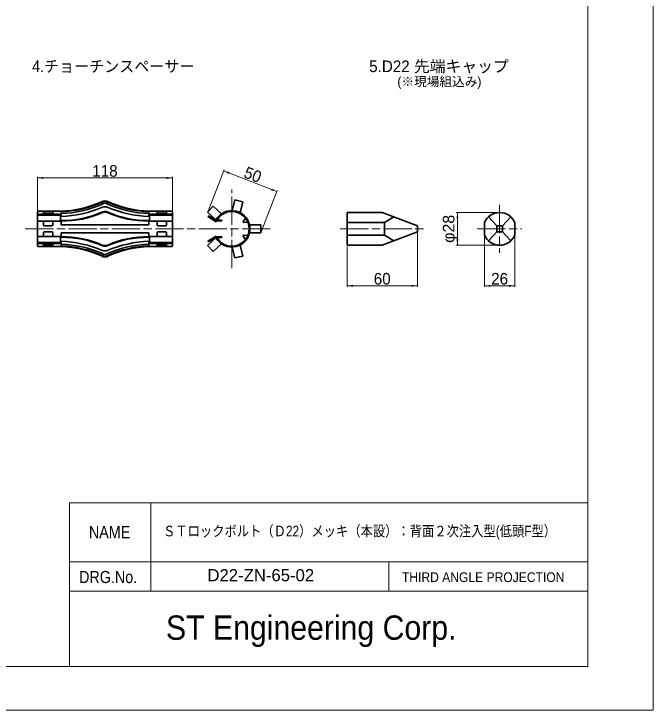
# Model space of a CAD drawing. Units: millimetres at full size, sheet at 1:2. Extents: x 1934 to 3616, y 931 to 2119.
# Drawn here: x 3071 to 3616, y 931 to 1525 of the extents above; entities that cross this region are included whole.
import ezdxf
from ezdxf.enums import TextEntityAlignment as Align

# ---------------------------------------------------------------- set-up
doc = ezdxf.new("R2010")
doc.units = ezdxf.units.MM
doc.header["$LTSCALE"] = 2
doc.linetypes.add('CHAIN', pattern=[18.5, 12, -1.5, 3.5, -1.5])
for name, color, linetype, lineweight in [('1外形線', 7, 'Continuous', 35), ('4中心線', 1, 'CHAIN', 15), ('6寸法線', 4, 'Continuous', 13), ('7 枠・タイトル', 7, 'Continuous', 13), ('Defpoints_2', 7, 'Continuous', 13)]:
    doc.layers.add(name, color=color, linetype=linetype, lineweight=lineweight)
doc.styles.add('ＭＳ Ｐゴシック', font='')
doc.styles.get('ＭＳ Ｐゴシック').set_extended_font_data('MS PGothic')

# ---------------------------------------------------------------- blocks, each defined once
blk = doc.blocks.new('filled_arrow')
at = {"color": 0, "linetype": 'Continuous', "lineweight": -2}
blk.add_solid([(7.5, 1.25), (0, 0), (7.5, -1.25)], dxfattribs=at)

msp = doc.modelspace()

# ---------------------------------------------------------------- linework, layer by layer
at = {"layer": '1外形線'}
for p, q in [((3259.4, 1366.445), (3257.059, 1357.079)), ((3259.4, 1366.445), (3266.191, 1364.747)), ((3145.878, 1364.181), (3145.779, 1364.123)), ((3146.778, 1362.981), (3146.382, 1362.75)), ((3150.774, 1362.75), (3150.378, 1362.981)), ((3151.377, 1364.123), (3151.278, 1364.181)), ((3240.872, 1360.856), (3236.152, 1355.687)), ((3240.872, 1360.856), (3248.001, 1354.347)), ((3266.191, 1364.747), (3263.85, 1355.381)), ((3091.078, 1356.081), (3091.078, 1327.081)), ((3111.078, 1356.581), (3091.578, 1356.581)), ((3096.078, 1356.581), (3096.078, 1354.081)), ((3104.078, 1355.081), (3096.078, 1355.081)), ((3104.078, 1356.581), (3104.078, 1354.081)), ((3111.078, 1356.081), (3111.078, 1353.281)), ((3111.078, 1356.081), (3111.078, 1352.089)), ((3111.162, 1354.583), (3111.078, 1354.579)), ((3186.078, 1356.581), (3205.578, 1356.581)), ((3186.078, 1356.081), (3186.078, 1352.089)), ((3193.078, 1356.581), (3193.078, 1354.081)), ((3193.078, 1355.081), (3201.078, 1355.081)), ((3201.078, 1356.581), (3201.078, 1354.081)), ((3206.078, 1356.081), (3206.078, 1327.081)), ((3236.152, 1355.687), (3243.281, 1349.178)), ((3355.124, 1355.531), (3355.124, 1327.631)), ((3355.124, 1355.531), (3385.124, 1355.531)), ((3385.124, 1355.531), (3415.124, 1344.081)), ((3109.727, 1354.081), (3091.878, 1354.081)), ((3109.646, 1353.281), (3091.878, 1353.281)), ((3110.54, 1353.281), (3110.54, 1348.081)), ((3111.078, 1353.281), (3111.078, 1352.089)), ((3111.078, 1348.781), (3111.078, 1348.081)), ((3186.078, 1348.781), (3186.078, 1348.081)), ((3186.616, 1353.281), (3186.616, 1348.081)), ((3186.878, 1354.081), (3205.278, 1354.081)), ((3186.878, 1353.281), (3205.278, 1353.281)), ((3236.848, 1352.77), (3236.464, 1352.184)), ((3243.313, 1347.693), (3236.464, 1352.184)), ((3243.031, 1348.715), (3236.848, 1352.77)), ((3244.004, 1349.032), (3247.849, 1349.024)), ((3268.356, 1350.817), (3266.578, 1347.874)), ((3387.124, 1347.081), (3395.124, 1351.714)), ((3475.698, 1351.714), (3482.786, 1344.081)), ((3487.786, 1344.081), (3494.873, 1351.714)), ((3111.078, 1348.081), (3091.078, 1348.081)), ((3096.078, 1347.281), (3096.078, 1344.881)), ((3103.278, 1348.081), (3096.878, 1348.081)), ((3103.278, 1344.081), (3096.878, 1344.081)), ((3104.078, 1347.281), (3104.078, 1344.881)), ((3111.078, 1348.081), (3111.078, 1345.081)), ((3111.078, 1345.081), (3186.078, 1345.081)), ((3186.078, 1348.081), (3206.078, 1348.081)), ((3186.078, 1348.081), (3186.078, 1345.081)), ((3193.078, 1347.281), (3193.078, 1344.881)), ((3193.878, 1348.081), (3200.278, 1348.081)), ((3193.878, 1344.081), (3200.278, 1344.081)), ((3201.078, 1347.281), (3201.078, 1344.881)), ((3244.003, 1348.332), (3247.848, 1348.324)), ((3267.077, 1347.019), (3270.409, 1347.38)), ((3271.892, 1345.081), (3281.546, 1345.081)), ((3281.546, 1345.081), (3281.546, 1338.081)), ((3355.124, 1347.081), (3387.124, 1347.081)), ((3387.124, 1347.081), (3387.124, 1336.081)), ((3415.124, 1344.081), (3415.124, 1339.081)), ((3472.336, 1346.768), (3472.336, 1336.395)), ((3487.786, 1344.081), (3482.786, 1344.081)), ((3482.786, 1344.081), (3482.786, 1339.081)), ((3487.786, 1344.081), (3487.786, 1339.081)), ((3498.236, 1346.768), (3498.236, 1336.395)), ((3096.078, 1335.881), (3096.078, 1338.281)), ((3103.278, 1339.081), (3096.878, 1339.081)), ((3104.078, 1335.881), (3104.078, 1338.281)), ((3111.078, 1338.081), (3186.078, 1338.081)), ((3111.078, 1338.081), (3111.078, 1334.381)), ((3186.078, 1338.081), (3186.078, 1334.381)), ((3193.078, 1335.881), (3193.078, 1338.281)), ((3193.878, 1339.081), (3200.278, 1339.081)), ((3201.078, 1335.881), (3201.078, 1338.281)), ((3271.892, 1338.081), (3281.546, 1338.081)), ((3415.124, 1339.081), (3385.124, 1327.631)), ((3482.786, 1339.081), (3475.698, 1331.448)), ((3487.786, 1339.081), (3482.786, 1339.081)), ((3487.786, 1339.081), (3494.873, 1331.448)), ((3111.078, 1335.081), (3091.078, 1335.081)), ((3103.278, 1335.081), (3096.878, 1335.081)), ((3110.54, 1329.881), (3110.54, 1335.081)), ((3111.078, 1331.073), (3111.078, 1327.081)), ((3186.078, 1335.081), (3206.078, 1335.081)), ((3186.078, 1331.073), (3186.078, 1327.081)), ((3186.616, 1329.881), (3186.616, 1335.081)), ((3193.878, 1335.081), (3200.278, 1335.081)), ((3236.152, 1327.475), (3243.281, 1333.984)), ((3243.313, 1335.469), (3236.464, 1330.978)), ((3236.848, 1330.392), (3236.464, 1330.978)), ((3243.031, 1334.447), (3236.848, 1330.392)), ((3244.003, 1334.83), (3247.848, 1334.838)), ((3244.004, 1334.13), (3247.849, 1334.138)), ((3268.356, 1332.345), (3266.578, 1335.288)), ((3267.077, 1336.143), (3270.409, 1335.782)), ((3355.124, 1336.081), (3387.124, 1336.081)), ((3387.124, 1336.081), (3395.124, 1331.448)), ((3111.078, 1326.581), (3091.578, 1326.581)), ((3109.695, 1329.881), (3091.878, 1329.881)), ((3109.825, 1329.081), (3091.878, 1329.081)), ((3096.078, 1329.081), (3096.078, 1326.581)), ((3104.078, 1328.081), (3096.078, 1328.081)), ((3104.078, 1329.081), (3104.078, 1326.581)), ((3186.078, 1326.581), (3205.578, 1326.581)), ((3186.878, 1329.881), (3205.278, 1329.881)), ((3186.878, 1329.081), (3205.278, 1329.081)), ((3193.078, 1329.081), (3193.078, 1326.581)), ((3193.078, 1328.081), (3201.078, 1328.081)), ((3201.078, 1329.081), (3201.078, 1326.581)), ((3240.872, 1322.306), (3236.152, 1327.475)), ((3240.872, 1322.306), (3248.001, 1328.815)), ((3259.4, 1316.717), (3257.059, 1326.083)), ((3266.191, 1318.415), (3263.85, 1327.781)), ((3355.124, 1327.631), (3385.124, 1327.631)), ((3146.778, 1320.181), (3146.382, 1320.412)), ((3150.774, 1320.412), (3150.378, 1320.181)), ((3259.4, 1316.717), (3266.191, 1318.415))]:
    msp.add_line(p, q, dxfattribs=at)
for centre, radius, start, end in [((3107.035, 1452.408), 95.912, 272.416, 293.6945), ((3107.035, 1452.408), 96.412, 272.416, 293.6945), ((3107.035, 1452.408), 97.912, 272.416, 293.6945), ((3148.578, 1360.581), 5, 53.1301, 126.8699), ((3148.578, 1360.581), 5, 53.1301, 126.8699), ((3148.578, 1360.581), 4.5, 53.1301, 126.8699), ((3148.578, 1360.581), 4.5, 53.1301, 126.8699), ((3148.578, 1351.581), 8.754, 76.79325, 103.20675), ((3148.578, 1360.581), 3, 53.1301, 126.8699), ((3148.578, 1360.581), 3, 53.1301, 126.8699), ((3190.121, 1452.408), 97.912, 246.3055, 267.584), ((3190.121, 1452.408), 96.412, 246.3055, 267.584), ((3190.121, 1452.408), 95.912, 246.3055, 267.584), ((3091.578, 1356.081), 0.5, 90, 180), ((3112.581, 1431.081), 82.813, 268.95342, 294.39429), ((3106.318, 1455.799), 103.82, 272.62782, 292.81684), ((3112.581, 1431.081), 82.313, 268.95342, 294.39429), ((3148.626, 1346.659), 9.676, 78.35898, 102.2162), ((3148.626, 1346.659), 9.176, 78.35898, 102.2162), ((3148.578, 1351.581), 4.754, 76.79325, 103.20675), ((3184.575, 1431.081), 82.813, 245.60571, 271.04658), ((3190.838, 1455.799), 103.82, 247.18316, 267.37218), ((3184.575, 1431.081), 82.313, 245.60571, 271.04658), ((3205.578, 1356.081), 0.5, 0, 90), ((3256.792, 1341.581), 15.5, 207.40198, 152.59802), ((3256.792, 1341.581), 14.8, 204.39036, 155.60964), ((3485.286, 1341.581), 13.95, 21.82628, 158.17372), ((3091.878, 1353.281), 0.8, 90, 180), ((3091.878, 1352.481), 0.8, 90, 180), ((3109.74, 1353.281), 0.8, 0, 90), ((3109.74, 1352.481), 0.8, 0, 90), ((3187.416, 1353.281), 0.8, 90, 180), ((3187.416, 1352.481), 0.8, 90, 180), ((3205.278, 1353.281), 0.8, 0, 90), ((3205.278, 1352.481), 0.8, 0, 90), ((3247.849, 1348.674), 0.35, 269.75713, 90), ((3096.878, 1347.281), 0.8, 90, 180), ((3096.878, 1344.881), 0.8, 180, 270), ((3103.278, 1347.281), 0.8, 0, 90), ((3103.278, 1344.881), 0.8, 270, 0), ((3193.878, 1347.281), 0.8, 90, 180), ((3193.878, 1344.881), 0.8, 180, 270), ((3200.278, 1347.281), 0.8, 0, 90), ((3200.278, 1344.881), 0.8, 270, 0), ((3266.953, 1347.52), 0.516, 136.6958, 283.91413), ((3096.878, 1338.281), 0.8, 90, 180), ((3103.278, 1338.281), 0.8, 0, 90), ((3193.878, 1338.281), 0.8, 90, 180), ((3200.278, 1338.281), 0.8, 0, 90), ((3091.878, 1330.681), 0.8, 180, 270), ((3096.878, 1335.881), 0.8, 180, 270), ((3103.278, 1335.881), 0.8, 270, 0), ((3109.74, 1330.681), 0.8, 270, 0), ((3112.581, 1252.081), 82.813, 65.60571, 91.04658), ((3112.581, 1252.081), 82.313, 65.60571, 91.04658), ((3106.318, 1227.363), 103.82, 67.18316, 87.37218), ((3184.575, 1252.081), 82.813, 88.95342, 114.39429), ((3190.838, 1227.363), 103.82, 92.62782, 112.81684), ((3184.575, 1252.081), 82.313, 88.95342, 114.39429), ((3187.416, 1330.681), 0.8, 180, 270), ((3193.878, 1335.881), 0.8, 180, 270), ((3200.278, 1335.881), 0.8, 270, 0), ((3205.278, 1330.681), 0.8, 270, 0), ((3247.849, 1334.488), 0.35, 270, 90.24287), ((3266.953, 1335.642), 0.516, 76.08587, 223.3042), ((3485.286, 1341.581), 13.95, 201.82628, 338.17372), ((3091.878, 1329.881), 0.8, 180, 270), ((3091.578, 1327.081), 0.5, 180, 270), ((3109.74, 1329.881), 0.8, 270, 0), ((3107.035, 1230.754), 95.912, 66.3055, 87.584), ((3107.035, 1230.754), 96.412, 66.3055, 87.584), ((3107.035, 1230.754), 97.912, 66.3055, 87.584), ((3148.626, 1336.503), 9.676, 257.7838, 281.64102), ((3148.626, 1336.503), 9.176, 257.7838, 281.64102), ((3190.121, 1230.754), 97.912, 92.416, 113.6945), ((3190.121, 1230.754), 96.412, 92.416, 113.6945), ((3190.121, 1230.754), 95.912, 92.416, 113.6945), ((3187.416, 1329.881), 0.8, 180, 270), ((3205.278, 1329.881), 0.8, 270, 0), ((3205.578, 1327.081), 0.5, 270, 0), ((3148.578, 1322.581), 4.5, 233.1301, 306.8699), ((3148.578, 1331.581), 8.754, 256.79325, 283.20675), ((3148.578, 1322.581), 3, 233.1301, 306.8699), ((3148.578, 1322.581), 5, 233.1301, 306.8699)]:
    msp.add_arc(centre, radius, start, end, dxfattribs=at)
at = {"layer": '4中心線'}
for p, q in [((3256.792, 1308.107), (3256.792, 1375.056)), ((3485.286, 1362.023), (3485.286, 1321.139)), ((3080.571, 1341.581), (3290.588, 1341.581)), ((3349.343, 1341.581), (3421.714, 1341.581)), ((3466.206, 1341.581), (3504.366, 1341.581))]:
    msp.add_line(p, q, dxfattribs=at)
at = {"layer": '6寸法線'}
for p, q in [((3236.514, 1356.619), (3250.209, 1391.931)), ((3249.848, 1390.999), (3295.242, 1373.393)), ((3091.078, 1357.081), (3091.078, 1386.016)), ((3091.078, 1385.016), (3206.078, 1385.016)), ((3206.078, 1357.081), (3206.078, 1386.016)), ((3281.908, 1339.013), (3295.603, 1374.325)), ((3484.286, 1355.531), (3448.285, 1355.531)), ((3449.285, 1355.531), (3449.285, 1327.631)), ((3415.124, 1338.081), (3415.124, 1291.999)), ((3472.336, 1335.395), (3472.336, 1291.999)), ((3498.236, 1335.395), (3498.236, 1291.999)), ((3355.124, 1326.631), (3355.124, 1291.999)), ((3484.286, 1327.631), (3448.285, 1327.631)), ((3355.124, 1292.999), (3415.124, 1292.999)), ((3472.336, 1292.999), (3498.236, 1292.999))]:
    msp.add_line(p, q, dxfattribs=at)
at = {"layer": '7 枠・タイトル'}
for p, q in [((3560.554, 2081.75), (3560.554, 968.196)), ((3118.236, 1107.893), (3118.236, 968.197)), ((3118.236, 1107.893), (3560.554, 1107.893)), ((3187.606, 1107.893), (3187.606, 1032.441)), ((3118.236, 1057.591), (3560.554, 1057.591)), ((3390.684, 1057.591), (3390.684, 1032.441)), ((3118.236, 1032.441), (3560.554, 1032.441)), ((3560.554, 968.197), (1989.857, 968.197))]:
    msp.add_line(p, q, dxfattribs=at)
at = {"layer": 'Defpoints_2'}
msp.add_lwpolyline([(1934.206, 930.974), (3616.206, 930.974), (3616.206, 2118.974), (1934.206, 2118.974)], close=True, dxfattribs=at)

# ---------------------------------------------------------------- block references
at = {"layer": '6寸法線', "xscale": 0.667, "yscale": 0.667}
for p, rotation in [((3249.848, 1390.999), 338.8), ((3206.078, 1385.016), 180), ((3295.242, 1373.393), 158.8), ((3449.285, 1355.531), 270), ((3449.285, 1327.631), 90), ((3415.124, 1292.999), 180), ((3498.236, 1292.999), 180)]:
    msp.add_blockref('filled_arrow', p, dxfattribs=dict(at, rotation=rotation))
for p in [(3091.078, 1385.016), (3355.124, 1292.999), (3472.336, 1292.999)]:
    msp.add_blockref('filled_arrow', p, dxfattribs=at)

# ---------------------------------------------------------------- texts
at = {"layer": '6寸法線', "style": 'ＭＳ Ｐゴシック'}
for s, p in [('118', (3148.578, 1391.016)), ('60', (3385.124, 1298.999)), ('26', (3485.286, 1298.999))]:
    msp.add_text(s, height=9.897, dxfattribs=at).set_placement(p, align=Align.MIDDLE_CENTER)
msp.add_text('50', height=9.897, rotation=338.801, dxfattribs=at).set_placement((3274.714, 1387.79), align=Align.MIDDLE_CENTER)
at = {"layer": '6寸法線', "style": 'ＭＳ Ｐゴシック', "width": 1.05}
msp.add_text('φ28', height=9.897, rotation=90, dxfattribs=at).set_placement((3441.78, 1341.581), align=Align.MIDDLE_CENTER)
at = {"layer": '7 枠・タイトル', "style": 'ＭＳ Ｐゴシック'}
for s, height, width, p in [('4.チョーチンスペーサー', 9.897, 0.95, (3086.372, 1472.366)), ('NAME', 10.37, 0.9, (3134.858, 1074.5)), ('ＳＴロックボルト（Ｄ22）メッキ（本設）：背面２次注入型(低頭F型）', 9.046, 0.85, (3198.13, 1076.509)), ('D22-ZN-65-02', 10.37, 1.05, (3236.019, 1037.776)), ('DRG.No.', 10.37, 0.9, (3126.52, 1036.232)), ('THIRD ANGLE PROJECTION', 8.297, 0.95, (3401.936, 1037.721)), ('ST Engineering Corp.', 20.74, 0.95, (3200.63, 984.728))]:
    msp.add_text(s, height=height, dxfattribs=dict(at, width=width)).set_placement(p, align=Align.BOTTOM_LEFT)
for s, height, p in [('5.D22 先端キャップ', 9.897, (3374.009, 1472.366)), ('(※現場組込み)', 7.918, (3398.056, 1460.958))]:
    msp.add_text(s, height=height, dxfattribs=at).set_placement(p, align=Align.BOTTOM_LEFT)

doc.saveas('drawing.dxf')
